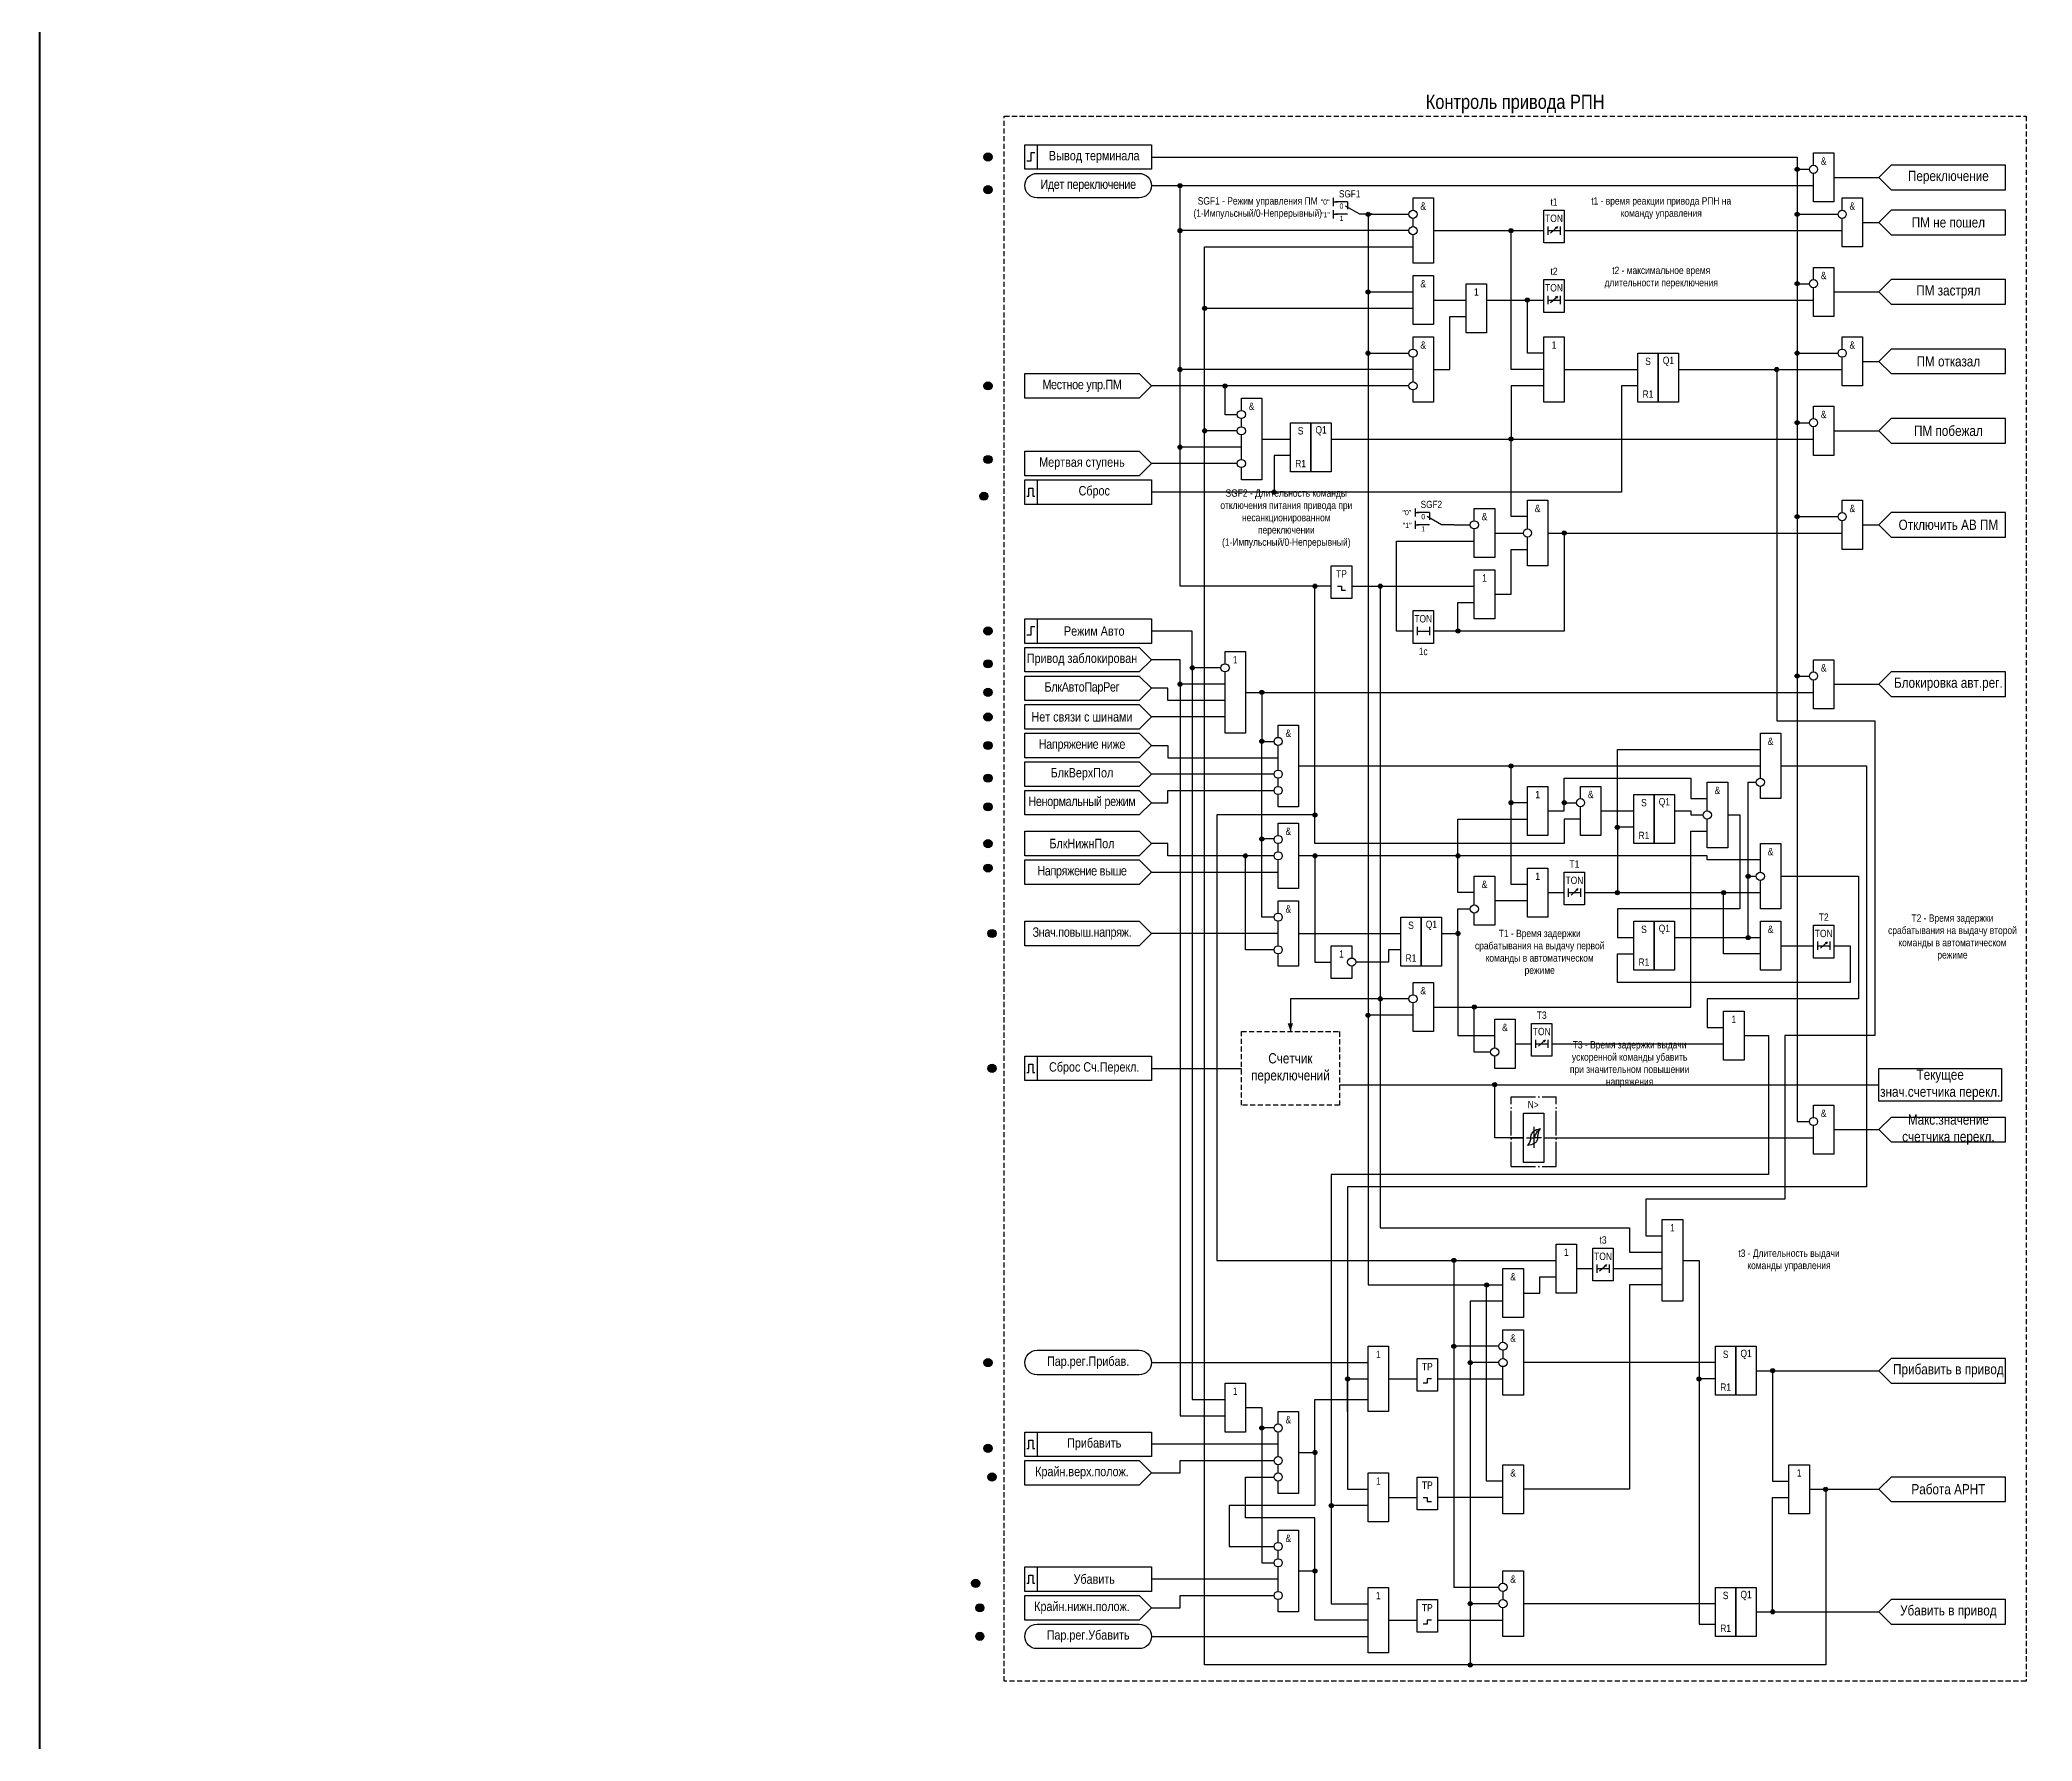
# Model space of a CAD drawing. Header units: millimetres. Extents: x -294 to 1760, y -2326 to 922.
# Drawn here: x -236 to 251.5, y -14.6 to 401.7 of the extents above; entities that cross this region are included whole.
import ezdxf
from ezdxf.enums import TextEntityAlignment as Align

# ---------------------------------------------------------------- set-up
doc = ezdxf.new("R2010")
doc.units = ezdxf.units.MM
doc.linetypes.add('ACAD_ISO04W100', pattern=[30, 24, -3, 0, -3])
doc.linetypes.add('штриховая2', pattern=[0.375, 0.25, -0.125])
doc.layers.add('TEXT', color=7, linetype='Continuous', lineweight=25, true_color=0xffffff)
doc.layers.add('Основная', color=7, linetype='Continuous')
doc.styles.add('1.8_Gost_RD', font='ARIALN.TTF', dxfattribs={"height": 1.8})
doc.styles.add('2.5_Gost_RD', font='ARIALN.TTF', dxfattribs={"height": 2.5})
doc.styles.add('3.5_Gost_RD', font='ARIALN.TTF', dxfattribs={"height": 3.5})
doc.styles.add('Вывод', font='ARIALN.TTF', dxfattribs={"height": 2.5})
doc.styles.add('Компонент', font='ARIALN.TTF', dxfattribs={"height": 3.5})

# ---------------------------------------------------------------- blocks, each defined once
blk = doc.blocks.new('Точка')
at = {"ltscale": 100}
h = blk.add_hatch(color=256, dxfattribs=at)
h.dxf.hatch_style = 1
edge = h.paths.add_edge_path()
edge.add_arc((0, 0), 0.5, 0, 360)
blk.add_circle((0, 0), 0.5, dxfattribs=at)
blk = doc.blocks.new('*U958')
at = {"layer": 'Основная', "color": 0}
blk.add_line((0, 0), (7, 4), dxfattribs=at)
at = {"layer": 'Основная', "ltscale": 0.35}
blk.add_line((6, 6), (6, 2.5), dxfattribs=at)
blk = doc.blocks.new('*U985')
at = {"layer": 'Основная', "color": 0}
for p, q in [((-3, 6), (-9, 6)), ((-3, 0), (-9, 0)), ((9, 0), (3, 0))]:
    blk.add_line(p, q, dxfattribs=at)
at = {"layer": 'Основная', "ltscale": 0.25, "xscale": -1}
blk.add_blockref('*U958', (3, 0), dxfattribs=at)
at = {"layer": 'Основная'}
for tag, height, style, p in [('ОУ', 3.5, 'Компонент', (-2, 10)), ('В1', 2.5, 'Вывод', (-14, 6)), ('В2', 2.5, 'Вывод', (-6, 4)), ('В3', 2.5, 'Вывод', (-6, -2))]:
    blk.add_attdef(tag, text='', height=height, dxfattribs=dict(at, style=style)).set_placement(p, align=Align.MIDDLE_CENTER)
blk = doc.blocks.new('*U1019')
at = {"ltscale": 0.25}
blk.add_line((0, 0), (3, 0), dxfattribs=at)
blk.add_lwpolyline([(2, 0, 1.3, 0, 0), (4, 0, 0, 0, 0)], format="xyseb", dxfattribs=at)
blk = doc.blocks.new('*U892')
at = {"layer": 'Основная', "linetype": 'ACAD_ISO04W100', "ltscale": 0.25}
for p, q in [((0, 0), (11, 0)), ((0, -17), (0, 0)), ((11, -17), (11, 0)), ((0, -17), (11, -17))]:
    blk.add_line(p, q, dxfattribs=at)
at = {"layer": 'Основная', "style": 'Компонент'}
blk.add_attdef('ОУ', text='', height=3.5, dxfattribs=at).set_placement((11, 0), align=Align.MIDDLE_CENTER)

msp = doc.modelspace()

# ---------------------------------------------------------------- hatches: boundary and pattern name
at = {"ltscale": 100}
h = msp.add_hatch(color=3, dxfattribs=at)
h.dxf.hatch_style = 1
h.paths.add_polyline_path([(-3, 373, 1), (-5, 373, 1)])
h = msp.add_hatch(color=3, dxfattribs=at)
h.dxf.hatch_style = 1
h.paths.add_polyline_path([(-3, 365, 1), (-5, 365, 1)])
h = msp.add_hatch(color=3, dxfattribs=at)
h.dxf.hatch_style = 1
h.paths.add_polyline_path([(-3, 317, 1), (-5, 317, 1)])
h = msp.add_hatch(color=3, dxfattribs=at)
h.dxf.hatch_style = 1
h.paths.add_polyline_path([(-3, 299, 1), (-5, 299, 1)])
h = msp.add_hatch(color=3, dxfattribs=at)
h.dxf.hatch_style = 1
h.paths.add_polyline_path([(-4, 290, 1), (-6, 290, 1)])
h = msp.add_hatch(color=3, dxfattribs=at)
h.dxf.hatch_style = 1
h.paths.add_polyline_path([(-3, 257, 1), (-5, 257, 1)])
h = msp.add_hatch(color=3, dxfattribs=at)
h.dxf.hatch_style = 1
h.paths.add_polyline_path([(-3, 249, 1), (-5, 249, 1)])
h = msp.add_hatch(color=3, dxfattribs=at)
h.dxf.hatch_style = 1
h.paths.add_polyline_path([(-3, 242, 1), (-5, 242, 1)])
h = msp.add_hatch(color=3, dxfattribs=at)
h.dxf.hatch_style = 1
h.paths.add_polyline_path([(-3, 236, 1), (-5, 236, 1)])
h = msp.add_hatch(color=3, dxfattribs=at)
h.dxf.hatch_style = 1
h.paths.add_polyline_path([(-3, 229, 1), (-5, 229, 1)])
h = msp.add_hatch(color=3, dxfattribs=at)
h.dxf.hatch_style = 1
h.paths.add_polyline_path([(-3, 221, 1), (-5, 221, 1)])
h = msp.add_hatch(color=3, dxfattribs=at)
h.dxf.hatch_style = 1
h.paths.add_polyline_path([(-3, 214, 1), (-5, 214, 1)])
h = msp.add_hatch(color=3, dxfattribs=at)
h.dxf.hatch_style = 1
h.paths.add_polyline_path([(-3, 205, 1), (-5, 205, 1)])
h = msp.add_hatch(color=3, dxfattribs=at)
h.dxf.hatch_style = 1
h.paths.add_polyline_path([(-3, 199, 1), (-5, 199, 1)])
h = msp.add_hatch(color=3, dxfattribs=at)
h.dxf.hatch_style = 1
h.paths.add_polyline_path([(-2, 183, 1), (-4, 183, 1)])
h = msp.add_hatch(color=3, dxfattribs=at)
h.dxf.hatch_style = 1
h.paths.add_polyline_path([(-2, 150, 1), (-4, 150, 1)])
h = msp.add_hatch(color=3, dxfattribs=at)
h.dxf.hatch_style = 1
h.paths.add_polyline_path([(-3, 78, 1), (-5, 78, 1)])
h = msp.add_hatch(color=3, dxfattribs=at)
h.dxf.hatch_style = 1
h.paths.add_polyline_path([(-3, 57, 1), (-5, 57, 1)])
h = msp.add_hatch(color=3, dxfattribs=at)
h.dxf.hatch_style = 1
h.paths.add_polyline_path([(-2, 50, 1), (-4, 50, 1)])
h = msp.add_hatch(color=3, dxfattribs=at)
h.dxf.hatch_style = 1
h.paths.add_polyline_path([(-6, 24, 1), (-8, 24, 1)])
h = msp.add_hatch(color=3, dxfattribs=at)
h.dxf.hatch_style = 1
h.paths.add_polyline_path([(-5, 18, 1), (-7, 18, 1)])
h = msp.add_hatch(color=3, dxfattribs=at)
h.dxf.hatch_style = 1
h.paths.add_polyline_path([(-5, 11, 1), (-7, 11, 1)])

# ---------------------------------------------------------------- linework, layer by layer
for p, q in [((194, 370), (197, 370)), ((203, 368), (214, 368)), ((80.5, 363), (80.5, 361)), ((80.5, 362), (81.5, 362)), ((80.5, 360), (80.5, 358)), ((80.5, 359), (81.5, 359)), ((194, 359), (204, 359)), ((210, 357), (214, 357)), ((194, 342), (197, 342)), ((89, 340), (100, 340)), ((105, 338), (113, 338)), ((118, 338), (132, 338)), ((203, 340), (214, 340)), ((49, 336), (100, 336)), ((89, 325), (99, 325)), ((194, 325), (204, 325)), ((210, 323), (214, 323)), ((194, 308), (197, 308)), ((203, 306), (214, 306)), ((100.5, 287), (100.5, 285)), ((100.5, 286), (101.5, 286)), ((100.5, 284), (100.5, 282)), ((100.5, 283), (101.5, 283)), ((194, 285), (204, 285)), ((210, 283), (214, 283)), ((82.5, 267), (83.5, 267)), ((85, 268), (115, 268)), ((194, 246), (197, 246)), ((203, 244), (214, 244)), ((133, 193), (137, 193)), ((190, 180), (198, 180)), ((125, 156), (129, 156)), ((127, 127), (127, 139)), ((127, 139), (132, 139)), ((132, 139), (132, 133)), ((124, 133), (127, 133)), ((132, 133), (132, 127)), ((132, 127), (127, 127)), ((140, 101), (144, 101)), ((84, 66), (84, 74)), ((84, 74), (89, 74)), ((103.5, 73), (102.5, 73)), ((33, 48), (5, 48)), ((103.5, 44), (104.5, 44)), ((103.5, 14), (102.5, 14))]:
    msp.add_line(p, q, dxfattribs=at)
at = {"color": 7, "ltscale": 100}
for p, q in [((133.67, 354.41), (135.34, 355.9)), ((135.34, 355.9), (134.82, 355.68)), ((135.34, 355.9), (135.08, 355.43)), ((133.67, 337.41), (135.34, 338.9)), ((135.34, 338.9), (134.82, 338.68)), ((135.34, 338.9), (135.08, 338.43)), ((138.67, 192.41), (140.34, 193.9)), ((140.34, 193.9), (139.82, 193.68)), ((140.34, 193.9), (140.08, 193.43)), ((199.67, 179.41), (201.34, 180.9)), ((201.34, 180.9), (200.82, 180.68)), ((201.34, 180.9), (201.08, 180.43)), ((130.67, 155.41), (132.34, 156.9)), ((132.34, 156.9), (131.82, 156.68)), ((132.34, 156.9), (132.08, 156.43)), ((127.79, 133), (129.6, 133)), ((131.42, 133), (129.6, 133)), ((145.67, 100.41), (147.34, 101.9)), ((147.34, 101.9), (146.82, 101.68)), ((147.34, 101.9), (147.08, 101.43))]:
    msp.add_line(p, q, dxfattribs=at)
msp.add_line((129.6, 135.72), (129.6, 130.52))
at = {"color": 2, "lineweight": 106, "ltscale": 100}
msp.add_lwpolyline([(-236, 710), (1669, 710), (1669, -310), (-236, -310)], close=True, dxfattribs=at)
at = {"linetype": 'штриховая2', "ltscale": 5}
for points in [[(0, 383), (250, 383), (250, 0), (0, 0)], [(82, 141), (58, 141), (58, 159), (82, 159)]]:
    msp.add_lwpolyline(points, close=True, dxfattribs=at)
at = {"ltscale": 100}
for points in [[(5, 376), (8, 376), (8, 370), (5, 370)], [(5, 376), (36, 376), (36, 370), (5, 370)], [(245, 365), (245, 371), (217, 371), (214, 368), (217, 365)], [(132, 360), (137, 360), (137, 352), (132, 352)], [(245, 354), (245, 360), (217, 360), (214, 357), (217, 354)], [(132, 343), (137, 343), (137, 335), (132, 335)], [(245, 337), (245, 343), (217, 343), (214, 340), (217, 337)], [(155, 325), (160, 325), (160, 313), (155, 313)], [(160, 325), (165, 325), (165, 313), (160, 313)], [(245, 320), (245, 326), (217, 326), (214, 323), (217, 320)], [(70, 308), (75, 308), (75, 296), (70, 296)], [(75, 308), (80, 308), (80, 296), (75, 296)], [(245, 303), (245, 309), (217, 309), (214, 306), (217, 303)], [(5, 294), (8, 294), (8, 288), (5, 288)], [(5, 294), (36, 294), (36, 288), (5, 288)], [(245, 280), (245, 286), (217, 286), (214, 283), (217, 280)], [(80, 273), (85, 273), (85, 265), (80, 265)], [(5, 260), (8, 260), (8, 254), (5, 254)], [(5, 260), (36, 260), (36, 254), (5, 254)], [(100, 262), (105, 262), (105, 254), (100, 254)], [(245, 241), (245, 247), (217, 247), (214, 244), (217, 241)], [(154, 217), (159, 217), (159, 205), (154, 205)], [(159, 217), (164, 217), (164, 205), (159, 205)], [(137, 198), (142, 198), (142, 190), (137, 190)], [(97, 187), (102, 187), (102, 175), (97, 175)], [(102, 187), (107, 187), (107, 175), (102, 175)], [(154, 186), (159, 186), (159, 174), (154, 174)], [(159, 186), (164, 186), (164, 174), (159, 174)], [(198, 185), (203, 185), (203, 177), (198, 177)], [(129, 161), (134, 161), (134, 153), (129, 153)], [(5, 153), (8, 153), (8, 147), (5, 147)], [(5, 153), (36, 153), (36, 147), (5, 147)], [(214, 150), (244, 150), (244, 142), (214, 142)], [(245, 132), (245, 138), (217, 138), (214, 135), (217, 132)], [(144, 106), (149, 106), (149, 98), (144, 98)], [(101, 79), (106, 79), (106, 71), (101, 71)], [(174, 82), (179, 82), (179, 70), (174, 70)], [(179, 82), (184, 82), (184, 70), (179, 70)], [(245, 73), (245, 79), (217, 79), (214, 76), (217, 73)], [(5, 61), (8, 61), (8, 55), (5, 55)], [(5, 61), (36, 61), (36, 55), (5, 55)], [(101, 50), (106, 50), (106, 42), (101, 42)], [(245, 44), (245, 50), (217, 50), (214, 47), (217, 44)], [(5, 28), (36, 28), (36, 22), (5, 22)], [(5, 28), (8, 28), (8, 22), (5, 22)], [(101, 20), (106, 20), (106, 12), (101, 12)], [(174, 23), (179, 23), (179, 11), (174, 11)], [(179, 23), (184, 23), (184, 11), (179, 11)], [(245, 14), (245, 20), (217, 20), (214, 17), (217, 14)]]:
    msp.add_lwpolyline(points, close=True, dxfattribs=at)
at = {"lineweight": 30, "ltscale": 100}
for points in [[(7.5, 374), (6.5, 374), (6.5, 372), (5.5, 372)], [(5.5, 290), (6, 290), (6, 292), (7, 292), (7, 290), (7.5, 290)], [(7.5, 258), (6.5, 258), (6.5, 256), (5.5, 256)], [(5.5, 149), (6, 149), (6, 151), (7, 151), (7, 149), (7.5, 149)], [(5.5, 57), (6, 57), (6, 59), (7, 59), (7, 57), (7.5, 57)], [(5.5, 24), (6, 24), (6, 26), (7, 26), (7, 24), (7.5, 24)]]:
    msp.add_lwpolyline(points, dxfattribs=at)
at = {"ltscale": 100}
for points in [[(36, 373), (194, 373), (194, 137), (197, 137)], [(198, 371), (198, 374), (203, 374), (203, 362), (198, 362), (198, 368)], [(36, 366), (198, 366)], [(99, 355), (43, 355), (43, 366)], [(198, 368), (198, 369)], [(100, 360), (100, 363), (105, 363), (105, 347), (100, 347), (100, 354)], [(205, 360), (205, 363), (210, 363), (210, 351), (205, 351), (205, 357)], [(89, 359), (99, 359)], [(89, 359), (89, 97), (122, 97)], [(100, 357), (100, 358)], [(100, 356), (100, 357)], [(133, 356), (133, 354)], [(136, 356), (136, 354)], [(205, 357), (205, 358)], [(100, 321), (43, 321), (43, 355)], [(105, 355), (132, 355)], [(132, 321), (124, 321), (124, 355)], [(133, 355), (136, 355)], [(137, 355), (205, 355)], [(100, 338), (100, 344), (105, 344), (105, 332), (100, 332), (100, 338)], [(113, 336), (113, 342), (118, 342), (118, 330), (113, 330), (113, 336)], [(198, 343), (198, 346), (203, 346), (203, 334), (198, 334), (198, 340)], [(132, 325), (128, 325), (128, 338)], [(133, 339), (133, 337)], [(133, 338), (136, 338)], [(136, 339), (136, 337)], [(137, 338), (198, 338)], [(198, 340), (198, 341)], [(105, 321), (109, 321), (109, 334), (113, 334)], [(100, 326), (100, 329), (105, 329), (105, 313), (100, 313), (100, 316)], [(132, 323), (132, 329), (137, 329), (137, 313), (132, 313), (132, 323)], [(205, 326), (205, 329), (210, 329), (210, 317), (205, 317), (205, 323)], [(100, 323), (100, 324)], [(100, 318), (100, 323)], [(205, 323), (205, 324)], [(5, 320), (33, 320), (36, 317), (33, 314), (5, 314), (5, 320)], [(99, 317), (36, 317)], [(58, 302), (43, 302), (43, 321)], [(57, 309.94), (54, 309.94), (54, 317)], [(155, 317), (151, 317), (151, 291), (66, 291)], [(132, 317), (124, 317), (124, 304)], [(137, 321), (155, 321)], [(189, 321), (189, 235), (213, 235), (213, 158), (191, 158), (191, 118), (157, 118), (157, 109), (161, 109)], [(165, 321), (205, 321)], [(58, 311), (58, 314), (63, 314), (63, 294), (58, 294), (58, 297)], [(58, 308), (58, 309)], [(58, 307), (58, 308)], [(198, 309), (198, 312), (203, 312), (203, 300), (198, 300), (198, 306)], [(57, 306), (49, 306)], [(58, 299), (58, 305)], [(63, 304), (70, 304)], [(80, 304), (198, 304)], [(128, 285), (124, 285), (124, 304)], [(198, 306), (198, 307)], [(5, 301), (33, 301), (36, 298), (33, 295), (5, 295), (5, 301)], [(70, 300), (66, 300), (66, 291), (36, 291)], [(57, 298), (36, 298)], [(80, 268), (43, 268), (43, 302)], [(128, 283), (128, 289), (133, 289), (133, 273), (128, 273), (128, 280)], [(205, 286), (205, 289), (210, 289), (210, 277), (205, 277), (205, 283)], [(110, 283), (114, 283)], [(115, 284), (115, 287), (120, 287), (120, 275), (115, 275), (115, 281)], [(128, 282), (128, 283)], [(205, 283), (205, 284)], [(100, 257), (96, 257), (96, 279), (115, 279)], [(133, 281), (137, 281), (137, 257), (111, 257), (111, 264), (115, 264)], [(115, 281), (115, 282)], [(120, 281), (127, 281)], [(137, 281), (205, 281)], [(120, 266), (124, 266), (124, 277), (128, 277)], [(115, 266), (115, 272), (120, 272), (120, 260), (115, 260), (115, 266)], [(141, 211), (137, 211), (137, 205), (76, 205), (76, 268)], [(81.5, 268), (82.5, 268)], [(82.5, 268), (82.5, 267)], [(92, 268), (92, 111), (153, 111), (153, 105), (161, 105)], [(53, 248), (46, 248), (46, 257), (36, 257)], [(101, 258), (101, 256)], [(101, 257), (104, 257)], [(104, 258), (104, 256)], [(111, 257), (105, 257)], [(5, 253), (33, 253), (36, 250), (33, 247), (5, 247), (5, 253)], [(54, 244), (43, 244), (43, 250), (36, 250)], [(54, 249), (54, 252), (59, 252), (59, 232), (54, 232), (54, 246)], [(198, 247), (198, 250), (203, 250), (203, 238), (198, 238), (198, 244)], [(5, 246), (33, 246), (36, 243), (33, 240), (5, 240), (5, 246)], [(43, 244), (43, 65), (54, 65)], [(46, 248), (46, 69), (54, 69)], [(54, 246), (54, 247)], [(198, 244), (198, 245)], [(5, 239), (33, 239), (36, 236), (33, 233), (5, 233), (5, 239)], [(54, 240), (40, 240), (40, 243), (36, 243)], [(59, 242), (198, 242)], [(63, 242), (63, 230), (66, 230)], [(54, 236), (36, 236)], [(5, 232), (33, 232), (36, 229), (33, 226), (5, 226), (5, 232)], [(66.01, 206.14), (63, 206.14), (63, 230)], [(67, 231), (67, 234), (72, 234), (72, 214), (67, 214), (67, 217)], [(185, 226), (185, 232), (190, 232), (190, 216), (185, 216), (185, 219)], [(5, 225), (33, 225), (36, 222), (33, 219), (5, 219), (5, 225)], [(36, 229), (40, 229), (40, 226), (67, 226)], [(67, 228), (67, 229)], [(67, 223), (67, 228)], [(150, 209), (150, 228), (185, 228)], [(185, 221), (185, 226)], [(66, 222), (36, 222)], [(67, 219), (67, 221)], [(72, 224), (185, 224)], [(128, 195), (124, 195), (124, 224)], [(137, 215), (137, 221), (168, 221), (168, 216), (172, 216)], [(164, 182), (182, 182), (182, 220), (184, 220)], [(172, 213), (172, 220), (177, 220), (177, 204), (172, 204), (172, 211)], [(5, 218), (33, 218), (36, 215), (33, 212), (5, 212), (5, 218)], [(36, 215), (40, 215), (40, 218), (66, 218)], [(128, 215), (124, 215)], [(128, 213), (128, 219), (133, 219), (133, 207), (128, 207), (128, 213)], [(133, 213), (137, 213), (137, 215), (140, 215)], [(141, 216), (141, 219), (146, 219), (146, 207), (141, 207), (141, 213)], [(76, 212), (52, 212), (52, 103), (135, 103)], [(67, 207), (67, 210), (72, 210), (72, 194), (67, 194), (67, 201)], [(111, 202), (111, 211), (128, 211)], [(141, 213), (141, 214)], [(146, 213), (154, 213)], [(177, 212), (180, 212), (180, 189), (150, 189), (150, 182), (154, 182)], [(164, 213), (168, 213), (168, 212), (171, 212)], [(5, 208), (33, 208), (36, 205), (33, 202), (5, 202), (5, 208)], [(66, 202), (40, 202), (40, 205), (36, 205)], [(66, 187), (63, 187), (63, 206.14)], [(67, 204), (67, 205)], [(105, 165), (168, 165), (168, 208), (172, 208)], [(154, 209), (150, 209), (150, 193)], [(185, 198), (185, 205), (190, 205), (190, 189), (185, 189), (185, 196)], [(5, 201), (33, 201), (36, 198), (33, 195), (5, 195), (5, 201)], [(66, 179), (59, 179), (59, 202)], [(67, 203), (67, 204)], [(185, 201), (172, 201), (172, 202), (72, 202)], [(76, 202), (76, 176), (80, 176)], [(115, 193), (111, 193), (111, 202)], [(36, 198), (67, 198)], [(115, 191), (115, 197), (120, 197), (120, 185), (115, 185), (115, 188)], [(128, 193), (128, 199), (133, 199), (133, 187), (128, 187), (128, 193)], [(190, 197), (209, 197), (209, 167), (172, 167), (172, 160), (176, 160)], [(182, 197), (184, 197)], [(67, 188), (67, 191), (72, 191), (72, 175), (67, 175), (67, 178)], [(115, 190), (115, 191)], [(128, 191), (120, 191)], [(138, 194), (138, 192)], [(138, 193), (141, 193)], [(141, 194), (141, 192)], [(142, 193), (185, 193)], [(185, 178), (176, 178), (176, 193)], [(5, 186), (33, 186), (36, 183), (33, 180), (5, 180), (5, 186)], [(67, 185), (67, 186)], [(107, 183), (111, 183), (111, 189), (114, 189)], [(185, 180), (185, 186), (190, 186), (190, 174), (185, 174), (185, 180)], [(67, 183), (36, 183)], [(67, 180), (67, 185)], [(72, 183), (97, 183)], [(111, 183), (111, 158), (120, 158)], [(182, 182), (185, 182)], [(199, 181), (199, 179)], [(202, 181), (202, 179)], [(80, 176), (80, 180), (85, 180), (85, 177)], [(85, 175), (85, 172), (80, 172), (80, 176)], [(97, 179), (94, 179), (94, 176), (86, 176)], [(203, 180), (207, 180), (207, 171), (150, 171), (150, 178), (154, 178)], [(199, 180), (202, 180)], [(100, 168), (100, 171), (105, 171), (105, 159), (100, 159), (100, 165)], [(92, 167), (70, 167), (70, 159)], [(99, 167), (92, 167)], [(100, 165), (100, 166)], [(100, 163), (89, 163)], [(119, 154), (115, 154), (115, 165)], [(120, 155), (120, 162), (125, 162), (125, 150), (120, 150), (120, 153)], [(176, 158), (176, 164), (181, 164), (181, 152), (176, 152), (176, 158)], [(130, 157), (130, 155)], [(133, 157), (133, 155)], [(130, 156), (133, 156)], [(134, 156), (176, 156)], [(36, 150), (58, 150)], [(82, 146), (214, 146)], [(127, 133), (120, 133), (120, 146)], [(198, 138), (198, 141), (203, 141), (203, 129), (198, 129), (198, 136)], [(132, 133), (198, 133)], [(203, 135), (214, 135)], [(161, 107), (161, 113), (166, 113), (166, 93), (161, 93), (161, 107)], [(110, 103), (110, 23)], [(135, 101), (135, 107), (140, 107), (140, 95), (135, 95), (135, 101)], [(166, 103), (170, 103), (170, 14), (174, 14)], [(122, 95), (122, 101), (127, 101), (127, 89), (122, 89), (122, 95)], [(127, 95), (131, 95), (131, 99), (135, 99)], [(145, 102), (145, 100)], [(145, 101), (148, 101)], [(148, 102), (148, 100)], [(149, 101), (161, 101)], [(122, 93), (114, 93), (114, 4)], [(122, 49), (118, 49), (118, 97)], [(161, 97), (153, 97), (153, 47), (127, 47)], [(122, 83), (122, 86), (127, 86), (127, 70), (122, 70), (122, 77)], [(89, 78), (89, 82), (94, 82), (94, 66), (89, 66), (89, 78)], [(121, 82), (110, 82)], [(122, 81), (122, 79)], [(36, 78), (89, 78)], [(94, 74), (101, 74)], [(103.5, 74), (103.5, 73)], [(103.5, 74), (103.5, 73)], [(104.5, 74), (103.5, 74)], [(106, 74), (122, 74)], [(121, 78), (114, 78)], [(174, 78), (127, 78)], [(174, 74), (170, 74)], [(184, 76), (214, 76)], [(188, 76), (188, 49), (192, 49)], [(54, 67), (54, 73), (59, 73), (59, 61), (54, 61), (54, 67)], [(76, 56), (76, 69), (89, 69)], [(59, 67), (63, 67), (63, 29), (66, 29)], [(67, 63), (67, 66), (72, 66), (72, 46), (67, 46), (67, 49)], [(66, 62), (63, 62)], [(67, 60), (67, 61)], [(67, 55), (67, 60)], [(5, 54), (33, 54), (36, 51), (33, 48), (5, 48), (5, 54)], [(67, 58), (36, 58)], [(36, 51), (43, 51), (43, 54), (66, 54)], [(72, 56), (76, 56), (76, 43), (55, 43), (55, 33), (66, 33)], [(72, 27), (76, 27), (76, 40), (59, 40), (59, 50), (66, 50)], [(67, 51), (67, 53)], [(89, 45), (89, 51), (94, 51), (94, 39), (89, 39), (89, 45)], [(122, 49), (118, 49)], [(122, 47), (122, 53), (127, 53), (127, 41), (122, 41), (122, 47)], [(192, 47), (192, 53), (197, 53), (197, 41), (192, 41), (192, 47)], [(94, 45), (101, 45)], [(102.5, 45), (103.5, 45)], [(103.5, 45), (103.5, 44)], [(122, 45), (106, 45)], [(188, 17), (188, 45), (192, 45)], [(197, 47), (214, 47)], [(89, 43), (80, 43)], [(67, 34), (67, 37), (72, 37), (72, 17), (67, 17), (67, 20)], [(67, 30), (67, 32)], [(67, 25), (36, 25)], [(67, 22), (67, 28)], [(89, 15), (76, 15), (76, 27)], [(122, 24), (122, 27), (127, 27), (127, 11), (122, 11), (122, 18)], [(5, 21), (33, 21), (36, 18), (33, 15), (5, 15), (5, 21)], [(36, 18), (43, 18), (43, 21), (66, 21)], [(89, 19), (89, 23), (94, 23), (94, 7), (89, 7), (89, 19)], [(121, 23), (110, 23)], [(122, 22), (122, 20)], [(94, 15), (101, 15)], [(103.5, 15), (103.5, 14)], [(103.5, 15), (103.5, 14)], [(104.5, 15), (103.5, 15)], [(106, 15), (122, 15)], [(121, 19), (114, 19)], [(174, 19), (127, 19)], [(184, 17), (214, 17)], [(36, 11), (89, 11)]]:
    msp.add_lwpolyline(points, dxfattribs=at)
for points in [[(8, 363, -1), (8, 369), (33, 369, -1), (33, 363)], [(8, 75, -1), (8, 81), (33, 81, -1), (33, 75)], [(8, 8, -1), (8, 14), (33, 14, -1), (33, 8)]]:
    msp.add_lwpolyline(points, format="xyb", close=True, dxfattribs=at)
at = {"color": 3, "ltscale": 100}
msp.add_lwpolyline([(201, 47), (201, 4), (49, 4), (49, 351), (100, 351)], dxfattribs=at)
at = {"color": 0, "ltscale": 100}
for points in [[(190, 224), (211, 224), (211, 121), (84, 121), (84, 47), (89, 47)], [(181, 158), (187, 158), (187, 124), (80, 124), (80, 19), (89, 19)]]:
    msp.add_lwpolyline(points, dxfattribs=at)
at = {"ltscale": 100}
for centre in [(-4, 373), (198, 370), (-4, 365), (100, 359), (100, 355), (205, 359), (198, 342), (100, 325), (205, 325), (-4, 317), (100, 317), (58, 310), (198, 308), (58, 306), (-4, 299), (58, 298), (-5, 290), (115, 283), (205, 285), (128, 281), (-4, 257), (-4, 249), (54, 248), (198, 246), (-4, 242), (-4, 236), (-4, 229), (67, 230), (-4, 221), (67, 222), (185, 220), (-4, 214), (67, 218), (141, 215), (172, 212), (-4, 205), (67, 206), (-4, 199), (67, 202), (185, 197), (67, 187), (115, 189), (-3, 183), (67, 179), (85, 176), (100, 167), (120, 154), (-3, 150), (198, 137), (122, 82), (-4, 78), (122, 78), (67, 62), (-4, 57), (67, 54), (-3, 50), (67, 50), (67, 33), (67, 29), (-7, 24), (67, 21), (122, 23), (122, 19), (-6, 18), (-6, 11)]:
    msp.add_circle(centre, 1, dxfattribs=at)
for points in [[(128.8, 132.92), (128.6, 132.13), (128, 131.12)], [(130.48, 132.92), (130.25, 132.13), (129.76, 131.67), (128, 131.12)], [(128.8, 132.92), (128.95, 133.71), (129.44, 134.54), (131.2, 135.26)], [(129.6, 133), (130, 133.72), (130.47, 134.6), (131.2, 135.26)], [(130.48, 132.92), (130.6, 133.71), (130.81, 134.54), (131.2, 135.26)]]:
    msp.add_spline(points, degree=3)

# ---------------------------------------------------------------- block references
for p in [(194, 370), (43, 366), (89.03, 359), (194, 359), (43, 355), (124, 355), (194, 342), (49, 336), (89, 340), (128, 338), (89, 325), (194, 325), (43, 321), (54, 317), (189, 321), (194, 308), (43, 302), (49, 306), (124, 304), (66, 291), (194, 285), (137, 281), (76, 268), (92, 268), (111, 257), (43, 244), (46, 248), (194, 246), (63, 242), (63, 230), (124, 224), (124, 215), (137, 215), (76, 212), (63, 206.14), (150, 209), (59, 202), (76, 202), (111, 202), (182, 197), (150, 193), (176, 193), (111, 183), (182, 182), (92, 167), (89, 163), (115, 165), (120, 146), (110, 103), (118, 97), (110, 82), (114, 78), (84, 74), (170, 74), (188, 76), (63, 62), (76, 56), (201, 47), (80, 43), (76, 27), (114, 19), (188, 17), (114, 4)]:
    msp.add_blockref('Точка', p, dxfattribs=at)
at = {"ltscale": 0.35, "rotation": 270}
msp.add_blockref('*U1019', (70, 163), dxfattribs=at)
at = {"layer": 'Основная', "ltscale": 0.25, "xscale": 0.5, "yscale": 0.5, "zscale": 0.5}
for p, values in [((85.5, 359), {'ОУ': 'SGF1', 'В1': '"0"', 'В2': '0', 'В3': '1'}), ((105.5, 283), {'ОУ': 'SGF2', 'В1': '"0"', 'В2': '0', 'В3': '1'})]:
    msp.add_blockref('*U985', p, dxfattribs=at).add_auto_attribs(values)
at = {"layer": 'Основная', "ltscale": 0.25}
msp.add_blockref('*U892', (124, 143), dxfattribs=at)

# ---------------------------------------------------------------- texts
at = {"color": 0, "ltscale": 100, "char_height": 2.3, "width": 28, "attachment_point": 5, "style": '2.5_Gost_RD'}
for s, insert in [('{\\C256;Вывод терминала}', (22, 373)), ('{\\C256;Прибавить}', (22, 58)), ('{\\C256;Убавить}', (22, 25))]:
    msp.add_mtext(s, dxfattribs=dict(at, insert=insert))
at = {"ltscale": 100, "attachment_point": 5, "style": '2.5_Gost_RD'}
for s, insert, char_height, width in [('&', (200.5, 372), 1.8, 5), ('Переключение', (231, 368), 2.5, 28), ('&', (102.5, 361), 1.8, 5), ('t1', (134.5, 362), 1.8, 5), ('&', (207.5, 361), 1.8, 5), ('TON', (134.5, 358), 1.8, 5), ('ПМ не пошел', (231, 357), 2.5, 28), ('&', (102.5, 342), 1.8, 5), ('TON', (134.5, 341), 1.8, 5), ('t2', (134.5, 345), 1.8, 5), ('&', (200.5, 344), 1.8, 5), ('ПМ застрял', (231, 340), 2.5, 28), ('1', (115.5, 340), 1.8, 5), ('&', (102.5, 327), 1.8, 5), ('1', (134.5, 327), 1.8, 5), ('&', (207.5, 327), 1.8, 5), ('S', (157.5, 323), 1.8, 5), ('Q1', (162.5, 323), 1.8, 5), ('ПМ отказал', (231, 323), 2.5, 28), ('&', (60.5, 312), 1.8, 5), ('R1', (157.5, 315), 1.8, 5), ('Q1', (77.5, 306), 1.8, 5), ('&', (200.5, 310), 1.8, 5), ('ПМ побежал', (231, 306), 2.5, 28), ('S', (72.5, 306), 1.8, 5), ('R1', (72.5, 298), 1.8, 5), ('&', (130.5, 287), 1.8, 5), ('&', (207.5, 287), 1.8, 5), ('&', (117.5, 285), 1.8, 5), ('Отключить АВ ПМ', (231, 283), 2.5, 28), ('TP', (82.5, 271), 1.8, 5), ('1', (117.5, 270), 1.8, 5), ('TON', (102.5, 260), 1.8, 5), ('1', (56.5, 250), 1.8, 5), ('1с', (102.5, 252), 1.8, 5), ('&', (200.5, 248), 1.8, 5), ('Блокировка авт.рег.', (231, 244), 2.5, 28), ('&', (69.5, 232), 1.8, 5), ('&', (187.5, 230), 1.8, 5), ('1', (130.5, 217), 1.8, 5), ('&', (143.5, 217), 1.8, 5), ('S', (156.5, 215), 1.8, 5), ('Q1', (161.5, 215), 1.8, 5), ('&', (174.5, 218), 1.8, 5), ('&', (69.5, 208), 1.8, 5), ('R1', (156.5, 207), 1.8, 5), ('T1', (139.5, 200), 1.8, 5), ('&', (187.5, 203), 1.8, 5), ('&', (117.5, 195), 1.8, 5), ('1', (130.5, 197), 1.8, 5), ('TON', (139.5, 196), 1.8, 5), ('&', (69.5, 189), 1.8, 5), ('S', (99.5, 185), 1.8, 5), ('Q1', (104.5, 185), 1.8, 5), ('T2', (200.5, 187), 1.8, 5), ('S', (156.5, 184), 1.8, 5), ('Q1', (161.5, 184), 1.8, 5), ('&', (187.5, 184), 1.8, 5), ('TON', (200.5, 183), 1.8, 5), ('1', (82.5, 178), 1.8, 5), ('R1', (99.5, 177), 1.8, 5), ('R1', (156.5, 176), 1.8, 5), ('&', (102.5, 169), 1.8, 5), ('&', (122.5, 160), 1.8, 5), ('T3', (131.5, 163), 1.8, 5), ('1', (178.5, 162), 1.8, 5), ('TON', (131.5, 159), 1.8, 5), ('Текущее знач.счетчика перекл.', (229, 146), 2.5, 30), ('&', (200.5, 139), 1.8, 5), ('Макс.значение счетчика перекл.', (231, 135), 2.5, 28), ('t3', (146.5, 108), 1.8, 5), ('1', (163.5, 111), 1.8, 5), ('1', (137.5, 105), 1.8, 5), ('TON', (146.5, 104), 1.8, 5), ('&', (124.5, 99), 1.8, 5), ('&', (124.5, 84), 1.8, 5), ('1', (91.5, 80), 1.8, 5), ('S', (176.5, 80), 1.8, 5), ('Q1', (181.5, 80), 1.8, 5), ('TP', (103.5, 77), 1.8, 5), ('Прибавить в привод', (231, 76), 2.5, 28), ('1', (56.5, 71), 1.8, 5), ('R1', (176.5, 72), 1.8, 5), ('&', (69.5, 64), 1.8, 5), ('1', (91.5, 49), 1.8, 5), ('TP', (103.5, 48), 1.8, 5), ('&', (124.5, 51), 1.8, 5), ('1', (194.5, 51), 1.8, 5), ('Работа АРНТ', (231, 47), 2.5, 28), ('&', (69.5, 35), 1.8, 5), ('&', (124.5, 25), 1.8, 5), ('1', (91.5, 21), 1.8, 5), ('S', (176.5, 21), 1.8, 5), ('Q1', (181.5, 21), 1.8, 5), ('TP', (103.5, 18), 1.8, 5), ('Убавить в привод', (231, 17), 2.5, 28), ('R1', (176.5, 13), 1.8, 5)]:
    msp.add_mtext(s, dxfattribs=dict(at, insert=insert, char_height=char_height, width=width))
at = {"ltscale": 100, "char_height": 1.25, "attachment_point": 1, "style": '3.5_Gost_RD'}
for insert in [(77.5, 359.5), (97.5, 283.5)]:
    msp.add_mtext_dynamic_manual_height_columns('"1"', width=2, gutter_width=17.5, heights=[0], dxfattribs=dict(at, insert=insert))
at = {"color": 2, "ltscale": 100, "char_height": 2.3, "width": 28, "attachment_point": 5, "style": '2.5_Gost_RD'}
for s, insert in [('{\\C256;Сброс}', (22, 291)), ('{\\C256;Сброс Сч.Перекл.}', (22, 150))]:
    msp.add_mtext(s, dxfattribs=dict(at, insert=insert))
at = {"color": 7, "ltscale": 100, "insert": (127, 142), "char_height": 1.8, "attachment_point": 1, "style": '1.8_Gost_RD'}
msp.add_mtext_dynamic_manual_height_columns('\\pi1.0688;N>', width=11, gutter_width=17.5, heights=[0], dxfattribs=at)
at = {"layer": 'TEXT', "color": 0, "ltscale": 100, "attachment_point": 5, "style": '2.5_Gost_RD'}
for s, insert, char_height, width in [('{\\C30;Контроль привода РПН}', (125, 386), 3.5, 250), ('{\\C3;SGF1 - Режим управления ПМ (1-Импульсный/0-Непрерывный)}', (62, 360.5), 1.8, 34), ('{\\C3;t1 - время реакции привода РПН на команду управления}', (160.73, 360.5), 1.8, 35.4573), ('{\\C3;t2 - максимальное время длительности переключения}', (160.73, 343.5), 1.8, 35.4573), ('{\\C3;SGF2 - Длительность команды отключения питания привода при несанкционированном переключении (1-Импульсный/0-Непрерывный)}', (69, 284.5), 1.8, 34), ('{\\C256;Режим Авто}', (22, 257), 2.3, 28), ('{\\C3;T2 - Время задержки срабатывания на выдачу второй команды в автоматическом режиме}', (232, 182), 1.8, 31.7286), ('{\\C3;T1 - Время задержки срабатывания на выдачу первой команды в автоматическом режиме}', (131, 178.25), 1.8, 31.7286), ('{\\C3;T3 - Время задержки выдачи ускоренной команды убавить при значительном повышении напряжения}', (153, 151), 1.8, 31.7286), ('{\\C30;Счетчик переключений}', (70, 150), 2.5, 24), ('{\\C256;t3\\C3; - Длительность выдачи команды управления}', (192, 103), 1.8, 31.7286)]:
    msp.add_mtext(s, dxfattribs=dict(at, insert=insert, char_height=char_height, width=width))
at = {"layer": 'TEXT', "ltscale": 100, "char_height": 2.3, "attachment_point": 5, "style": '2.5_Gost_RD'}
for s, insert, width in [('\\A1;{\\T0.95;Идет переключение}', (20.5, 366), 31), ('{\\T0.95;Местное упр.ПМ}', (19, 317), 28), ('Мертвая ступень', (19, 298), 28), ('Привод заблокирован', (19, 250), 28), ('{\\T0.95;БлкАвтоПарРег}', (19, 243), 28), ('Нет связи с шинами', (19, 236), 28), ('{\\T0.95;Напряжение ниже}', (19, 229), 28), ('БлкВерхПол', (19, 222), 28), ('{\\T0.95;Ненормальный режим}', (19, 215), 28), ('БлкНижнПол', (19, 205), 28), ('{\\T0.95;Напряжение выше}', (19, 198), 28), ('{\\T0.95;Знач.повыш.напряж.}', (19, 183), 28), ('Пар.рег.Прибав.', (20.5, 78), 31), ('Крайн.верх.полож.', (19, 51), 28), ('Крайн.нижн.полож.', (19, 18), 28), ('Пар.рег.Убавить', (20.5, 11), 31)]:
    msp.add_mtext(s, dxfattribs=dict(at, insert=insert, width=width))

doc.saveas('drawing.dxf')
